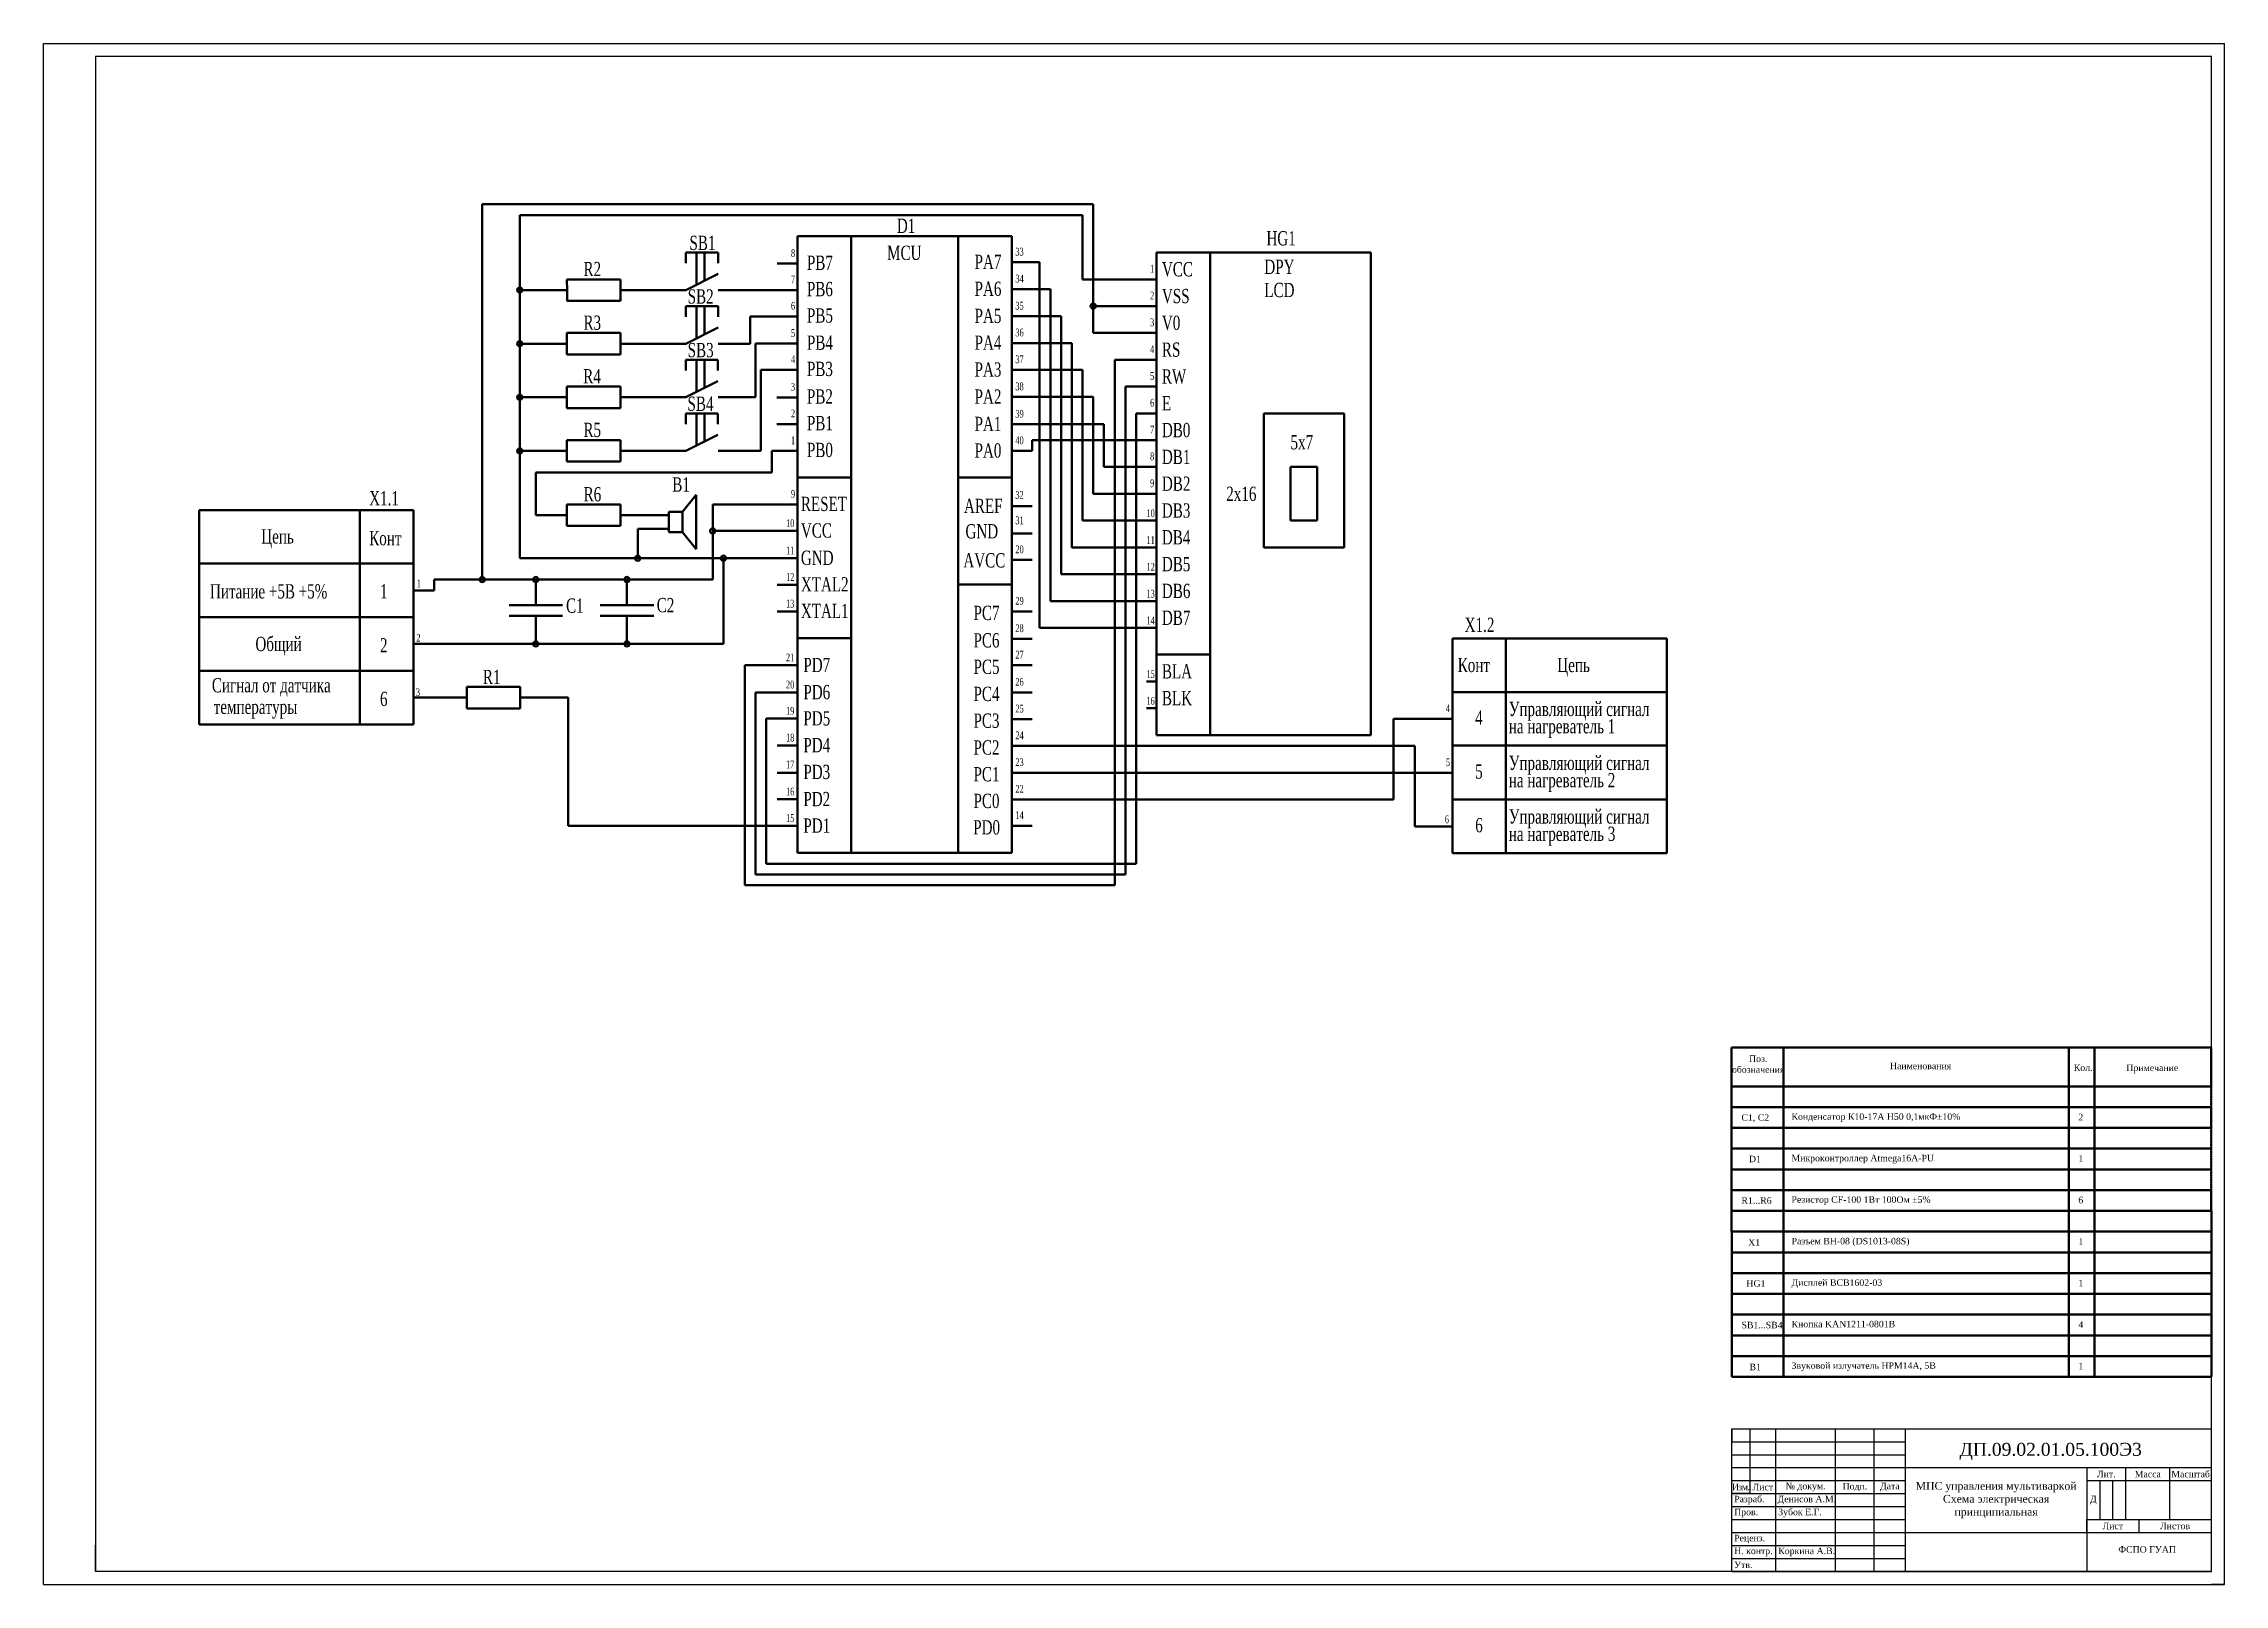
# Model space of a CAD drawing. Header units: millimetres. Extents: x 10 to 851, y 10 to 604.
import ezdxf
from ezdxf.enums import TextEntityAlignment as Align

# ---------------------------------------------------------------- set-up
doc = ezdxf.new("R2010")
doc.units = ezdxf.units.MM
doc.header["$LTSCALE"] = 0.025
doc.linetypes.add('ACAD_ISO04W100', pattern=[30, 24, -3, 0, -3])
doc.layers.add('NET', color=250, linetype='Continuous')
doc.layers.add('PIN', color=251, linetype='Continuous')
doc.styles.get("Standard").update_dxf_attribs({"font": 'times.ttf'})

msp = doc.modelspace()

# ---------------------------------------------------------------- linework, layer by layer
for p, q in [((10, 10), (10, 604)), ((10, 604), (851, 604)), ((846, 599), (30, 599)), ((30, 599), (30, 15)), ((846, 15), (846, 599)), ((851, 10), (851, 604)), ((661, 15), (661, 70)), ((661, 70), (846, 70)), ((661, 70), (668, 70)), ((661, 70), (661, 65)), ((661, 70), (727.97, 70)), ((661, 70), (727.97, 70)), ((668, 70), (668, 45)), ((678, 15), (678, 70)), ((701, 15), (701, 70)), ((716, 15), (716, 70)), ((727.97, 15), (727.97, 70)), ((846, 15), (846, 70)), ((661, 65), (727.97, 65)), ((661, 60), (727.97, 60)), ((661, 55), (727.97, 55)), ((727.97, 55), (797.97, 55)), ((797.97, 55), (797.97, 15)), ((797.97, 55), (812.97, 55)), ((797.97, 55), (797.97, 50)), ((812.97, 55), (812.97, 55)), ((812.97, 35), (812.97, 55)), ((812.97, 55), (829.97, 55)), ((829.97, 55), (829.97, 55)), ((829.97, 35), (829.97, 55)), ((829.97, 55), (846, 55)), ((661, 50), (727.97, 50)), ((668, 45), (661, 45)), ((661, 45), (727.97, 45)), ((668, 45), (678, 45)), ((678, 45), (701, 45)), ((701, 45), (716, 45)), ((716, 45), (727.97, 45)), ((797.97, 50), (846, 50)), ((797.97, 50), (802.97, 50)), ((802.97, 50), (802.97, 35)), ((807.97, 35), (807.97, 50)), ((661, 40), (727.97, 40)), ((661, 35), (727.97, 35)), ((797.97, 30), (797.97, 35)), ((797.97, 30), (797.97, 35)), ((797.97, 35), (846, 35)), ((802.97, 35), (807.97, 35)), ((812.97, 35), (817.97, 35)), ((817.97, 35), (817.97, 30)), ((661, 30), (727.97, 30)), ((727.97, 30), (846, 30)), ((30, 15), (30, 25.15)), ((661, 25), (727.97, 25)), ((661, 20), (727.97, 20)), ((10, 10), (851, 10)), ((846, 15), (30, 15)), ((846, 15), (661, 15)), ((661, 15), (846, 15)), ((851, 10), (846, 10))]:
    msp.add_line(p, q)
at = {"color": 18, "linetype": 'Continuous', "lineweight": 100, "true_color": 0x000000}
for p, q in [((414.78, 542.06), (179.15, 542.06)), ((179.15, 542.06), (179.15, 397.38)), ((414.78, 492.45), (414.78, 542.06)), ((410.7, 537.93), (193.62, 537.93)), ((193.62, 537.93), (193.62, 508.99)), ((410.7, 513.12), (410.7, 537.93)), ((257.7, 523.46), (270.1, 523.46)), ((257.7, 523.46), (257.7, 519.32)), ((261.83, 523.46), (261.83, 511.06)), ((264.93, 523.46), (264.93, 512.61)), ((270.1, 519.32), (270.1, 523.46)), ((383.39, 529.78), (300.71, 529.78)), ((300.71, 529.78), (300.71, 292.09)), ((321.38, 292.09), (321.38, 529.78)), ((362.72, 292.09), (362.72, 529.78)), ((383.39, 292.09), (383.39, 529.78)), ((439.19, 523.46), (439.19, 337.44)), ((439.19, 523.46), (521.87, 523.46)), ((459.86, 523.46), (459.86, 337.44)), ((521.87, 523.46), (521.87, 337.44)), ((211.89, 508.99), (211.83, 513.12)), ((211.83, 513.12), (232.5, 513.12)), ((232.5, 513.12), (232.5, 504.85)), ((257.7, 508.99), (270.1, 515.19)), ((292.89, 519.17), (300.71, 519.17)), ((383.34, 519.72), (394.11, 519.72)), ((394.11, 519.72), (394.11, 378.78)), ((439.2, 513.12), (410.7, 513.12)), ((193.62, 508.99), (211.89, 508.99)), ((193.62, 508.99), (193.62, 488.32)), ((232.5, 504.85), (211.83, 504.85)), ((211.89, 504.85), (211.89, 508.99)), ((232.5, 508.99), (253.56, 508.99)), ((253.56, 508.99), (257.7, 508.99)), ((270.1, 508.99), (300.71, 509.01)), ((398.25, 509.35), (383.39, 509.35)), ((398.25, 389.11), (398.25, 509.35)), ((257.7, 502.79), (270.1, 502.79)), ((257.7, 502.79), (257.7, 498.65)), ((261.83, 502.79), (261.83, 490.39)), ((264.93, 502.79), (264.93, 491.94)), ((270.1, 498.65), (270.1, 502.79)), ((282.5, 488.32), (282.5, 498.84)), ((282.5, 498.84), (300.71, 498.84)), ((402.38, 498.91), (383.39, 498.91)), ((402.38, 399.44), (402.38, 498.91)), ((439.19, 502.79), (414.78, 502.79)), ((193.62, 488.32), (211.83, 488.32)), ((193.62, 405.65), (193.62, 488.32)), ((232.5, 492.45), (211.83, 492.45)), ((211.83, 492.45), (211.83, 488.32)), ((211.83, 488.32), (211.83, 484.19)), ((232.5, 484.19), (232.5, 492.45)), ((232.5, 488.32), (253.56, 488.32)), ((253.56, 488.32), (257.7, 488.32)), ((257.7, 488.32), (270.1, 494.52)), ((270.1, 488.32), (282.5, 488.32)), ((300.71, 488.34), (284.57, 488.34)), ((284.57, 488.34), (284.57, 467.65)), ((383.39, 488.57), (406.52, 488.57)), ((406.52, 488.57), (406.51, 409.78)), ((439.2, 492.45), (414.78, 492.45)), ((211.83, 484.19), (232.5, 484.19)), ((257.65, 482.12), (270.05, 482.12)), ((257.65, 482.12), (257.65, 477.98)), ((261.78, 482.12), (261.78, 469.72)), ((264.88, 482.12), (264.88, 471.27)), ((270.05, 477.98), (270.05, 482.12)), ((439.2, 482.12), (423.05, 482.12)), ((423.05, 482.12), (423.05, 279.56)), ((232.45, 471.78), (211.78, 471.78)), ((211.78, 471.78), (211.78, 467.65)), ((232.45, 463.52), (232.45, 471.78)), ((257.65, 467.65), (270.05, 473.85)), ((286.64, 446.98), (286.64, 478.23)), ((286.64, 478.23), (300.71, 478.23)), ((410.65, 478.23), (383.44, 478.23)), ((410.65, 420.11), (410.65, 478.23)), ((427.19, 283.69), (427.19, 471.78)), ((427.19, 471.78), (439.19, 471.78)), ((193.62, 467.65), (211.78, 467.65)), ((211.78, 467.65), (211.78, 463.52)), ((211.78, 463.52), (232.45, 463.52)), ((232.45, 467.65), (253.51, 467.65)), ((253.51, 467.65), (257.65, 467.65)), ((284.57, 467.65), (270.1, 467.65)), ((300.71, 467.6), (292.78, 467.6)), ((383.39, 467.78), (414.78, 467.78)), ((414.78, 467.78), (414.78, 430.45)), ((257.65, 461.45), (270.05, 461.45)), ((257.65, 461.45), (257.65, 457.32)), ((261.78, 461.45), (261.78, 449.05)), ((264.88, 461.45), (264.88, 450.6)), ((270.05, 457.32), (270.05, 461.45)), ((300.71, 457.33), (292.78, 457.33)), ((383.44, 457.23), (383.39, 457.23)), ((418.92, 457.23), (383.44, 457.23)), ((418.92, 440.78), (418.92, 457.23)), ((439.2, 461.45), (431.32, 461.45)), ((431.32, 461.45), (431.32, 287.83)), ((480.53, 461.45), (480.53, 409.78)), ((511.54, 461.45), (480.53, 461.45)), ((511.54, 409.78), (511.54, 461.45)), ((193.62, 446.98), (211.78, 446.98)), ((232.45, 451.12), (211.78, 451.12)), ((211.78, 451.12), (211.78, 446.98)), ((211.78, 446.98), (211.78, 442.85)), ((232.45, 442.85), (232.45, 451.12)), ((232.45, 446.98), (253.51, 446.98)), ((253.51, 446.98), (257.65, 446.98)), ((257.65, 446.98), (270.05, 453.18)), ((270.1, 446.98), (286.64, 446.98)), ((290.77, 438.71), (290.77, 446.98)), ((290.77, 446.98), (300.71, 446.98)), ((383.39, 447), (391.26, 447)), ((391.26, 447), (391.26, 451.12)), ((391.26, 451.12), (439.2, 451.12)), ((199.82, 422.18), (199.82, 438.71)), ((199.82, 438.71), (290.77, 438.71)), ((211.78, 442.85), (232.45, 442.85)), ((439.2, 440.78), (418.92, 440.78)), ((490.87, 440.78), (501.2, 440.78)), ((490.87, 420.11), (490.87, 440.78)), ((501.2, 440.78), (501.2, 420.11)), ((261.6, 430.05), (256.35, 423.49)), ((261.6, 409.05), (261.6, 430.05)), ((321.38, 436.77), (300.71, 436.77)), ((383.39, 436.77), (362.72, 436.77)), ((414.78, 430.45), (439.2, 430.45)), ((70, 341.54), (70, 424.2)), ((70, 424.2), (152.68, 424.2)), ((132.01, 424.2), (132.01, 341.54)), ((152.68, 424.2), (152.68, 341.54)), ((211.83, 422.18), (199.82, 422.18)), ((232.5, 426.31), (211.83, 426.31)), ((211.83, 426.31), (211.83, 422.18)), ((211.83, 422.18), (211.83, 418.04)), ((232.5, 418.04), (232.5, 426.31)), ((232.5, 422.18), (251.1, 422.18)), ((256.35, 423.49), (251.1, 423.49)), ((251.1, 423.49), (251.1, 422.18)), ((251.1, 422.18), (251.1, 416.93)), ((256.35, 423.49), (256.35, 415.61)), ((300.71, 426.37), (268.03, 426.37)), ((268.03, 426.37), (268.03, 416.14)), ((383.39, 425.71), (391.21, 425.71)), ((211.83, 418.04), (232.5, 418.04)), ((251.1, 416.93), (239.1, 416.93)), ((239.1, 416.93), (239.1, 405.63)), ((251.1, 416.93), (251.1, 415.61)), ((251.1, 415.61), (256.35, 415.61)), ((256.35, 415.61), (261.6, 409.05)), ((268.03, 397.38), (268.03, 416.14)), ((268.03, 416.14), (300.71, 416.14)), ((383.39, 415.15), (391.21, 415.15)), ((439.2, 420.11), (410.65, 420.11)), ((501.2, 420.11), (490.87, 420.11)), ((300.71, 405.6), (193.62, 405.65)), ((272.17, 372.58), (272.17, 405.6)), ((383.39, 404.94), (391.21, 404.94)), ((406.51, 409.78), (439.19, 409.78)), ((480.53, 409.78), (511.54, 409.78)), ((152.68, 403.53), (70, 403.53)), ((179.15, 397.38), (160.55, 397.38)), ((160.55, 397.38), (160.55, 393.2)), ((179.15, 397.38), (268.03, 397.38)), ((199.82, 387.5), (199.82, 397.38)), ((234.96, 397.38), (234.96, 387.5)), ((234.96, 387.5), (234.96, 397.38)), ((292.89, 395.31), (300.71, 395.31)), ((383.39, 395.43), (362.72, 395.43)), ((439.2, 399.44), (402.38, 399.44)), ((160.55, 393.2), (152.68, 393.2)), ((189.49, 387.5), (210.16, 387.5)), ((245.3, 387.5), (224.63, 387.5)), ((439.2, 389.11), (398.25, 389.11)), ((70, 382.87), (152.68, 382.87)), ((210.16, 383.37), (189.49, 383.37)), ((199.82, 372.58), (199.82, 383.37)), ((224.63, 383.37), (245.3, 383.37)), ((234.96, 372.58), (234.96, 383.37)), ((234.96, 383.37), (234.96, 372.58)), ((292.89, 385.11), (300.71, 385.11)), ((383.39, 385.11), (391.21, 385.11)), ((394.11, 378.78), (439.2, 378.78)), ((152.68, 372.58), (272.17, 372.58)), ((321.38, 374.76), (300.71, 374.76)), ((383.39, 374.54), (391.21, 374.54)), ((635.95, 374.64), (553.27, 374.64)), ((553.27, 374.64), (553.27, 291.88)), ((573.94, 374.64), (573.94, 291.88)), ((635.95, 291.88), (635.95, 374.64)), ((152.68, 362.21), (70, 362.21)), ((280.44, 279.56), (280.44, 364.34)), ((280.44, 364.34), (300.71, 364.34)), ((383.39, 364.34), (391.21, 364.34)), ((459.86, 368.44), (439.2, 368.44)), ((193.83, 356), (173.16, 356)), ((173.16, 356), (173.16, 351.86)), ((193.83, 347.73), (193.83, 356)), ((300.71, 353.89), (284.57, 353.89)), ((284.57, 353.89), (284.57, 283.69)), ((383.39, 353.89), (391.21, 353.89)), ((439.2, 358.11), (435.26, 358.11)), ((635.95, 354.02), (553.27, 354.02)), ((152.68, 351.87), (173.16, 351.86)), ((173.16, 351.86), (173.16, 347.73)), ((173.16, 347.73), (193.83, 347.73)), ((212.23, 351.86), (193.83, 351.86)), ((212.23, 302.44), (212.23, 351.86)), ((439.2, 347.77), (435.26, 347.77)), ((152.68, 341.54), (70, 341.54)), ((288.7, 287.83), (288.7, 343.78)), ((288.7, 343.78), (300.71, 343.78)), ((383.39, 343.56), (391.21, 343.56)), ((439.19, 337.44), (521.87, 337.44)), ((553.27, 343.68), (530.53, 343.68)), ((530.53, 343.68), (530.53, 312.63)), ((292.89, 333.44), (300.71, 333.44)), ((538.8, 333.24), (383.39, 333.24)), ((538.8, 302.21), (538.8, 333.24)), ((553.27, 333.35), (635.95, 333.35)), ((292.89, 322.87), (300.71, 322.87)), ((383.39, 322.92), (553.27, 322.89)), ((292.89, 312.67), (300.71, 312.67)), ((530.53, 312.63), (383.39, 312.63)), ((635.95, 312.55), (553.27, 312.55)), ((300.71, 302.44), (212.23, 302.44)), ((383.39, 302.44), (391.21, 302.44)), ((553.27, 302.21), (538.8, 302.21)), ((431.32, 287.83), (288.7, 287.83)), ((300.71, 292.09), (383.39, 292.09)), ((553.27, 291.88), (635.95, 291.88)), ((423.05, 279.56), (280.44, 279.56)), ((284.57, 283.69), (427.19, 283.69))]:
    msp.add_line(p, q, dxfattribs=at)
for centre in [(193.62, 508.99), (414.78, 502.79), (193.62, 488.32), (193.62, 467.65), (193.62, 446.98), (268.03, 416.14), (239.1, 405.63), (272.17, 405.6), (179.15, 397.38), (199.82, 397.38), (234.96, 397.38), (199.82, 372.58), (234.96, 372.58)]:
    msp.add_circle(centre, 1, dxfattribs=at)
at = {"layer": 'NET', "linetype": 'Continuous', "const_width": 0.105}
msp.add_lwpolyline([(402.33, 498.91, 1), (402.44, 498.91, 1), (402.33, 498.91, 1)], format="xyb", dxfattribs=at)
msp.add_lwpolyline([(402.33, 498.91, 1), (402.44, 498.91, 1), (402.33, 498.91, 1)], format="xyb", dxfattribs=at)
at = {"layer": 'PIN', "color": 18, "linetype": 'Continuous', "lineweight": 100, "true_color": 0x000000}
for p, q in [((660.95, 202), (660.95, 217)), ((660.95, 217), (670.95, 217)), ((670.95, 217), (680.95, 217)), ((680.95, 217), (680.95, 202)), ((790.95, 217), (680.95, 217)), ((790.95, 212), (790.95, 217)), ((790.95, 217), (800.95, 217)), ((790.95, 202), (790.95, 212)), ((800.95, 217), (800.95, 202)), ((845.95, 217), (800.95, 217)), ((680.95, 202), (660.95, 202)), ((660.95, 202), (660.95, 194)), ((680.95, 202), (790.95, 202)), ((680.95, 202), (680.95, 154)), ((800.95, 202), (790.95, 202)), ((790.95, 202), (790.95, 154)), ((800.95, 202), (845.95, 202)), ((800.95, 202), (800.95, 154)), ((660.95, 194), (845.95, 194)), ((660.97, 186), (660.97, 194)), ((845.95, 186), (660.97, 186)), ((660.97, 154), (660.97, 186)), ((660.97, 186), (660.97, 178)), ((660.97, 178), (845.95, 178)), ((660.97, 170), (845.95, 170)), ((845.95, 162), (660.97, 162)), ((680.95, 154), (660.97, 154)), ((660.97, 154), (660.97, 146)), ((845.95, 154), (680.95, 154)), ((680.97, 154), (680.97, 106)), ((790.97, 154), (790.97, 106)), ((800.97, 154), (800.97, 106)), ((660.97, 146), (845.97, 146)), ((661, 138), (661, 146)), ((845.97, 138), (661, 138)), ((661, 106), (661, 138)), ((661, 138), (661, 130)), ((661, 130), (845.97, 130)), ((661, 122), (845.97, 122)), ((845.97, 114), (661, 114)), ((680.97, 106), (661, 106)), ((661, 106), (661, 98)), ((845.97, 106), (680.97, 106)), ((661, 98), (845.97, 98)), ((661, 90), (845.97, 90))]:
    msp.add_line(p, q, dxfattribs=at)
at = {"layer": 'PIN', "color": 18, "linetype": 'ACAD_ISO04W100', "lineweight": 100, "true_color": 0x000000}
for p, q in [((845.95, 202), (845.95, 217)), ((845.95, 194), (845.95, 202)), ((845.95, 194), (845.95, 186)), ((845.95, 186), (845.95, 154)), ((845.95, 154), (845.95, 162)), ((845.97, 146), (845.97, 154)), ((845.97, 146), (845.97, 138)), ((845.97, 138), (845.97, 106)), ((845.97, 106), (845.97, 114)), ((680.97, 106), (680.97, 90)), ((790.97, 106), (790.97, 90)), ((800.97, 106), (800.97, 90)), ((845.97, 106), (845.97, 90)), ((661, 90), (661, 98))]:
    msp.add_line(p, q, dxfattribs=at)
at = {"layer": 'PIN', "const_width": 0.105}
for points in [[(398.2, 509.35, 1), (398.3, 509.35, 1), (398.2, 509.35, 1)], [(398.2, 509.35, 1), (398.3, 509.35, 1), (398.2, 509.35, 1)], [(398.2, 389.11, 1), (398.3, 389.11, 1), (398.2, 389.11, 1)], [(398.2, 389.11, 1), (398.3, 389.11, 1), (398.2, 389.11, 1)]]:
    msp.add_lwpolyline(points, format="xyb", dxfattribs=at)

# ---------------------------------------------------------------- texts
at = {"color": 18, "linetype": 'Continuous', "lineweight": 100, "true_color": 0x000000, "width": 0.7}
for s, p in [('SB1', (259.06, 527.19)), ('D1', (339.05, 533.78)), ('HG1', (481.57, 528.95)), ('MCU', (335.29, 523.35)), ('R2', (218.19, 517.1)), ('DPY', (480.77, 517.97)), ('SB2', (258.38, 506.52)), ('LCD', (480.76, 509.02)), ('R3', (218.19, 496.43)), ('SB3', (258.38, 485.85)), ('R4', (218.11, 475.76)), ('SB4', (258.3, 465.18)), ('R5', (218.19, 455.09)), ('5x7', (490.87, 450.34)), ('X1.1', (135.55, 428.74)), ('R6', (218.27, 430.29)), ('B1', (252.44, 434.05)), ('2x16', (466.07, 430.45)), ('Цепь', (93.95, 414.01)), ('Конт', (135.55, 413.36)), ('Питание +5В +5%', (74.17, 392.85)), ('1', (139.73, 392.85)), ('C1', (211.48, 387.34)), ('C2', (246.44, 387.54)), ('X1.2', (558.01, 379.93)), ('Общий', (91.67, 372.56)), ('2', (139.73, 372.05)), ('R1', (179.41, 359.83)), ('Конт', (555.34, 364.45)), ('Цепь', (593.75, 364.45)), ('Сигнал от датчика', (74.89, 356.65)), ('6', (139.73, 351.38)), ('температуры', (75.6, 348.33)), ('4', (562.08, 344.18)), ('Управляющий сигнал', (575.04, 347.51)), ('на нагреватель 1', (575.04, 340.85)), ('Управляющий сигнал', (575.04, 326.71)), ('5', (562.08, 323.38)), ('на нагреватель 2', (575.04, 320.05)), ('6', (562.08, 302.71)), ('Управляющий сигнал', (575.04, 306.04)), ('на нагреватель 3', (575.04, 299.38))]:
    msp.add_text(s, height=5.5, dxfattribs=at).set_placement(p, align=Align.MIDDLE_LEFT)
for s, p in [('PB7', (304.37, 516.79)), ('PA7', (369.02, 517.13)), ('VCC', (441.26, 514.27)), ('PB6', (304.37, 506.63)), ('PA6', (369.02, 506.75)), ('VSS', (441.26, 503.94)), ('PB5', (304.37, 496.45)), ('PA5', (369.02, 496.3)), ('V0', (441.26, 493.6)), ('PB4', (304.37, 485.96)), ('PA4', (369.02, 485.97)), ('RS', (441.26, 483.27)), ('PB3', (304.37, 475.85)), ('PA3', (369.02, 475.63)), ('RW', (441.26, 472.93)), ('PB2', (304.37, 465.22)), ('PA2', (369.02, 465.19)), ('E', (441.26, 462.6)), ('PB1', (304.37, 454.95)), ('PA1', (369.02, 454.63)), ('DB0', (441.26, 452.27)), ('PB0', (304.37, 444.6)), ('PA0', (369.02, 444.4)), ('DB1', (441.26, 441.93)), ('RESET', (302.04, 423.8)), ('DB2', (441.26, 431.6)), ('AREF', (364.93, 423.05)), ('DB3', (441.26, 421.26)), ('VCC', (302.04, 413.56)), ('GND', (365.51, 413.24)), ('DB4', (441.26, 410.93)), ('GND', (302.04, 403.03)), ('AVCC', (364.7, 402.05)), ('DB5', (441.26, 400.59)), ('XTAL2', (302.04, 392.79)), ('DB6', (441.26, 390.26)), ('XTAL1', (302.04, 382.53)), ('PC7', (368.61, 381.78)), ('DB7', (441.26, 379.92)), ('PC6', (368.61, 371.21)), ('PD7', (303, 361.7)), ('PC5', (368.61, 361.01)), ('BLA', (441.26, 359.25)), ('PD6', (303, 351.25)), ('PC4', (368.61, 350.56)), ('BLK', (441.26, 348.92)), ('PD5', (303, 341.14)), ('PC3', (368.61, 340.24)), ('PD4', (303, 330.81)), ('PC2', (368.61, 329.91)), ('PD3', (303, 320.47)), ('PC1', (368.61, 319.59)), ('PD2', (303, 310.02)), ('PC0', (368.61, 309.3)), ('PD1', (303, 299.79)), ('PD0', (368.5, 299.11))]:
    msp.add_text(s, height=5.5, dxfattribs=at).set_placement(p)
for s, insert, char_height, width, attachment_point in [('Лит.', (805.47, 52.5), 2.5, 15, 5), ('Масса', (821.47, 52.5), 2.5, 17, 5), ('Масштаб', (837.98, 52.5), 2.5, 16.0327, 5), ('{\\fTimes New Roman|b0|i0|c204|p18;\\T0.9;Изм.}', (664.5, 47.5), 2.5, 7, 5), (' Разраб{\\fTimes New Roman|b0|i0|c186|p18;.}', (661, 42.5), 2.5, 17, 4), ('Лист', (673, 47.5), 2.5, 10, 5), (' Денисов А.М.', (689.5, 42.5), 2.5, 23, 5), ('№ докум.', (689.5, 47.5), 2.5, 23, 5), ('Подп.', (708.5, 47.5), 2.5, 15, 5), ('Дата', (721.98, 47.5), 2.5, 11.9673, 5), ('МПС управления мультиваркой\\PСхема электрическая принципиальная', (762.97, 42.5), 3, 70, 5), ('Д', (800.47, 42.5), 2.5, 5, 5), (' Пров{\\fTimes New Roman|b0|i0|c186|p18;.}', (661, 37.5), 2.5, 17, 4), ('\\pxql; Зубок Е.Г.', (689.5, 37.5), 2.5, 23, 5), ('Лист', (807.97, 32.5), 2.5, 20, 5), ('Листов', (831.98, 32.5), 2.5, 28.0327, 5), (' Реценз{\\fTimes New Roman|b0|i0|c186|p18;.}', (661, 27.5), 2.5, 17, 4), (' Н{\\fTimes New Roman|b0|i0|c186|p18;. }контр{\\fTimes New Roman|b0|i0|c186|p18;.}', (661, 22.5), 2.5, 17, 4), (' Утв{\\fTimes New Roman|b0|i0|c186|p18;.}', (661, 17.5), 2.5, 17, 4), ('\\pxql; Коркина А.В.', (689.5, 22.5), 2.5, 23, 5)]:
    msp.add_mtext(s, dxfattribs=dict(insert=insert, char_height=char_height, width=width, attachment_point=attachment_point))
at = {"color": 18, "linetype": 'Continuous', "lineweight": 100, "true_color": 0x000000, "insert": (810.1, 24.73), "char_height": 2.5, "attachment_point": 1}
msp.add_mtext_dynamic_manual_height_columns('\\pxql;ФСПО ГУАП', width=48.0327, gutter_width=12.5, heights=[0], dxfattribs=at)
at = {"layer": 'PIN', "color": 18, "true_color": 0x000000, "width": 0.7}
for s, p in [('8', (298.21, 521.75)), ('33', (384.76, 522.31)), ('7', (298.21, 511.59)), ('34', (384.76, 511.93)), ('1', (436.7, 515.71)), ('2', (436.7, 505.37)), ('6', (298.21, 501.42)), ('35', (384.76, 501.49)), ('3', (436.7, 495.04)), ('5', (298.21, 490.92)), ('36', (384.76, 491.15)), ('4', (298.21, 480.81)), ('37', (384.76, 480.81)), ('4', (436.7, 484.7)), ('3', (298.21, 470.18)), ('38', (384.76, 470.37)), ('5', (436.7, 474.37)), ('2', (298.21, 459.92)), ('39', (384.76, 459.81)), ('6', (436.7, 464.04)), ('7', (436.7, 453.7)), ('1', (298.21, 449.57)), ('40', (384.76, 449.58)), ('8', (436.7, 443.37)), ('9', (298.21, 428.96)), ('32', (384.76, 428.52)), ('9', (436.7, 433.03)), ('10', (296.3, 417.64)), ('31', (384.76, 418.72)), ('10', (435.31, 421.46)), ('11', (435.31, 411.12)), ('11', (296.3, 407.1)), ('20', (384.76, 407.52)), ('12', (435.31, 400.79)), ('12', (296.3, 396.86)), ('13', (296.3, 386.61)), ('29', (384.76, 387.69)), ('13', (435.31, 390.46)), ('28', (384.76, 377.13)), ('14', (435.31, 380.12)), ('21', (296.3, 365.84)), ('27', (384.76, 366.92)), ('15', (435.31, 359.45)), ('20', (296.3, 355.39)), ('26', (384.76, 356.47)), ('19', (296.3, 345.28)), ('25', (384.76, 346.15)), ('16', (435.31, 349.12)), ('4', (550.77, 346.27)), ('18', (296.3, 334.95)), ('24', (384.76, 335.83)), ('23', (384.76, 325.5)), ('5', (550.77, 325.47)), ('17', (296.3, 324.61)), ('16', (296.3, 314.17)), ('22', (384.76, 315.21)), ('15', (296.3, 303.94)), ('14', (384.76, 305.02)), ('6', (550.36, 303.47))]:
    msp.add_text(s, height=3, dxfattribs=at).set_placement(p)
at = {"layer": 'PIN', "width": 0.7}
for s, p in [('1', (153.9, 394.35)), ('2', (153.75, 373.44)), ('3', (153.58, 352.47))]:
    msp.add_text(s, height=3, dxfattribs=at).set_placement(p)
at = {"layer": 'PIN', "color": 18, "linetype": 'ACAD_ISO04W100', "lineweight": 100, "true_color": 0x000000, "char_height": 2.5, "attachment_point": 1}
for s, width, heights, insert in [('       Поз. обозначения', 25.9297, [11.11], (661.1, 213.91)), ('Наименования', 70.6432, [0], (722.03, 211.12)), ('Кол.', 10, [0], (792.93, 210.48)), ('Примечание', 37.9202, [0], (813.21, 210.39)), ('C1, C2', 15.9988, [0], (664.75, 191.24)), ('Конденсатор К10-17А Н50 0,1мкФ±10%', 98.518, [0], (684.05, 191.6)), ('2', 7.2086, [0], (794.68, 191.43)), ('D1', 15.9988, [0], (667.66, 175.24)), ('Микроконтроллер Atmega16A-PU', 98.518, [0], (684.05, 175.6)), ('1', 7.2086, [0], (794.68, 175.43)), ('R1...R6', 15.9988, [0], (664.75, 159.24)), ('Резистор CF-100 1Вт 100Ом ±5%', 98.518, [0], (684.05, 159.6)), ('6', 7.2086, [0], (794.68, 159.43)), ('X1', 15.9988, [0], (667.35, 143.07)), ('Разъем BH-08 (DS1013-08S)', 98.518, [0], (684.08, 143.6)), ('1', 7.2086, [0], (794.71, 143.43)), ('HG1', 15.9988, [0], (666.66, 127.24)), ('Дисплей BCB1602-03', 98.518, [0], (684.08, 127.6)), ('1', 7.2086, [0], (794.71, 127.43)), ('SB1...SB4', 15.9988, [0], (664.78, 111.24)), ('Кнопка KAN1211-0801B', 98.518, [0], (684.08, 111.6)), ('4', 7.2086, [0], (794.71, 111.43)), ('В1', 15.9988, [0], (667.86, 95.06)), ('Звуковой излучатель HPM14A, 5В', 98.518, [0], (684.08, 95.6)), ('1', 7.2086, [0], (794.71, 95.43))]:
    msp.add_mtext_dynamic_manual_height_columns(s, width=width, gutter_width=12.5, heights=heights, dxfattribs=dict(at, insert=insert))
at = {"layer": 'PIN', "color": 18, "linetype": 'ACAD_ISO04W100', "lineweight": 100, "true_color": 0x000000, "insert": (748.83, 64.56), "char_height": 5, "width": 57.1709, "attachment_point": 1}
msp.add_mtext('ДП.09.02.01.05.100Э3', dxfattribs=at)

doc.saveas('drawing.dxf')
